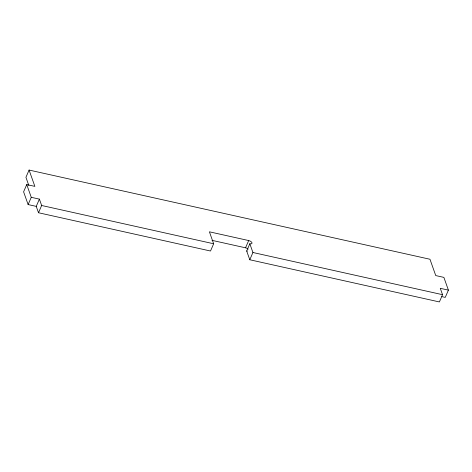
<?xml version="1.0" encoding="UTF-8"?>
<svg xmlns="http://www.w3.org/2000/svg" width="472" height="472" viewBox="0 0 472 472"><rect width="100%" height="100%" fill="white"/><g stroke="black" fill="none" stroke-linecap="round" stroke-linejoin="round"><path stroke-width="0.71" d="M441.875 296.628L445.261 297.384L448.4 290.127L443.881 277.383L435.75 275.577L429.962 259.252L29.075 170.056L25.93 177.313L28.827 185.472M29.075 170.056L34.869 186.381L26.739 184.57L23.6 191.827L28.119 204.571L36.25 206.376L38.509 212.748L210.512 251.021L213.651 243.764L209.409 231.817L248.685 240.555A2.956 1.345 23.4 0 1 251.959 242.75A2.956 1.345 23.4 0 1 249.818 243.741L246.679 250.998L249.788 259.759L439.397 301.944L442.535 294.687L440.276 288.315L448.4 290.127M28.119 204.571L31.264 197.314L26.739 184.57M36.25 206.376L39.388 199.119L31.264 197.314M38.509 212.748L41.648 205.491L39.388 199.119M211.981 240.342L245.546 247.812L248.685 240.555M249.788 259.759L252.927 252.502L249.818 243.741M41.648 205.491L213.651 243.764M252.927 252.502L442.535 294.687M247.357 251.098A2.956 1.345 23.4 0 1 246.679 250.998M245.546 247.812A2.956 1.345 23.4 0 1 248.178 249.133"/></g></svg>
